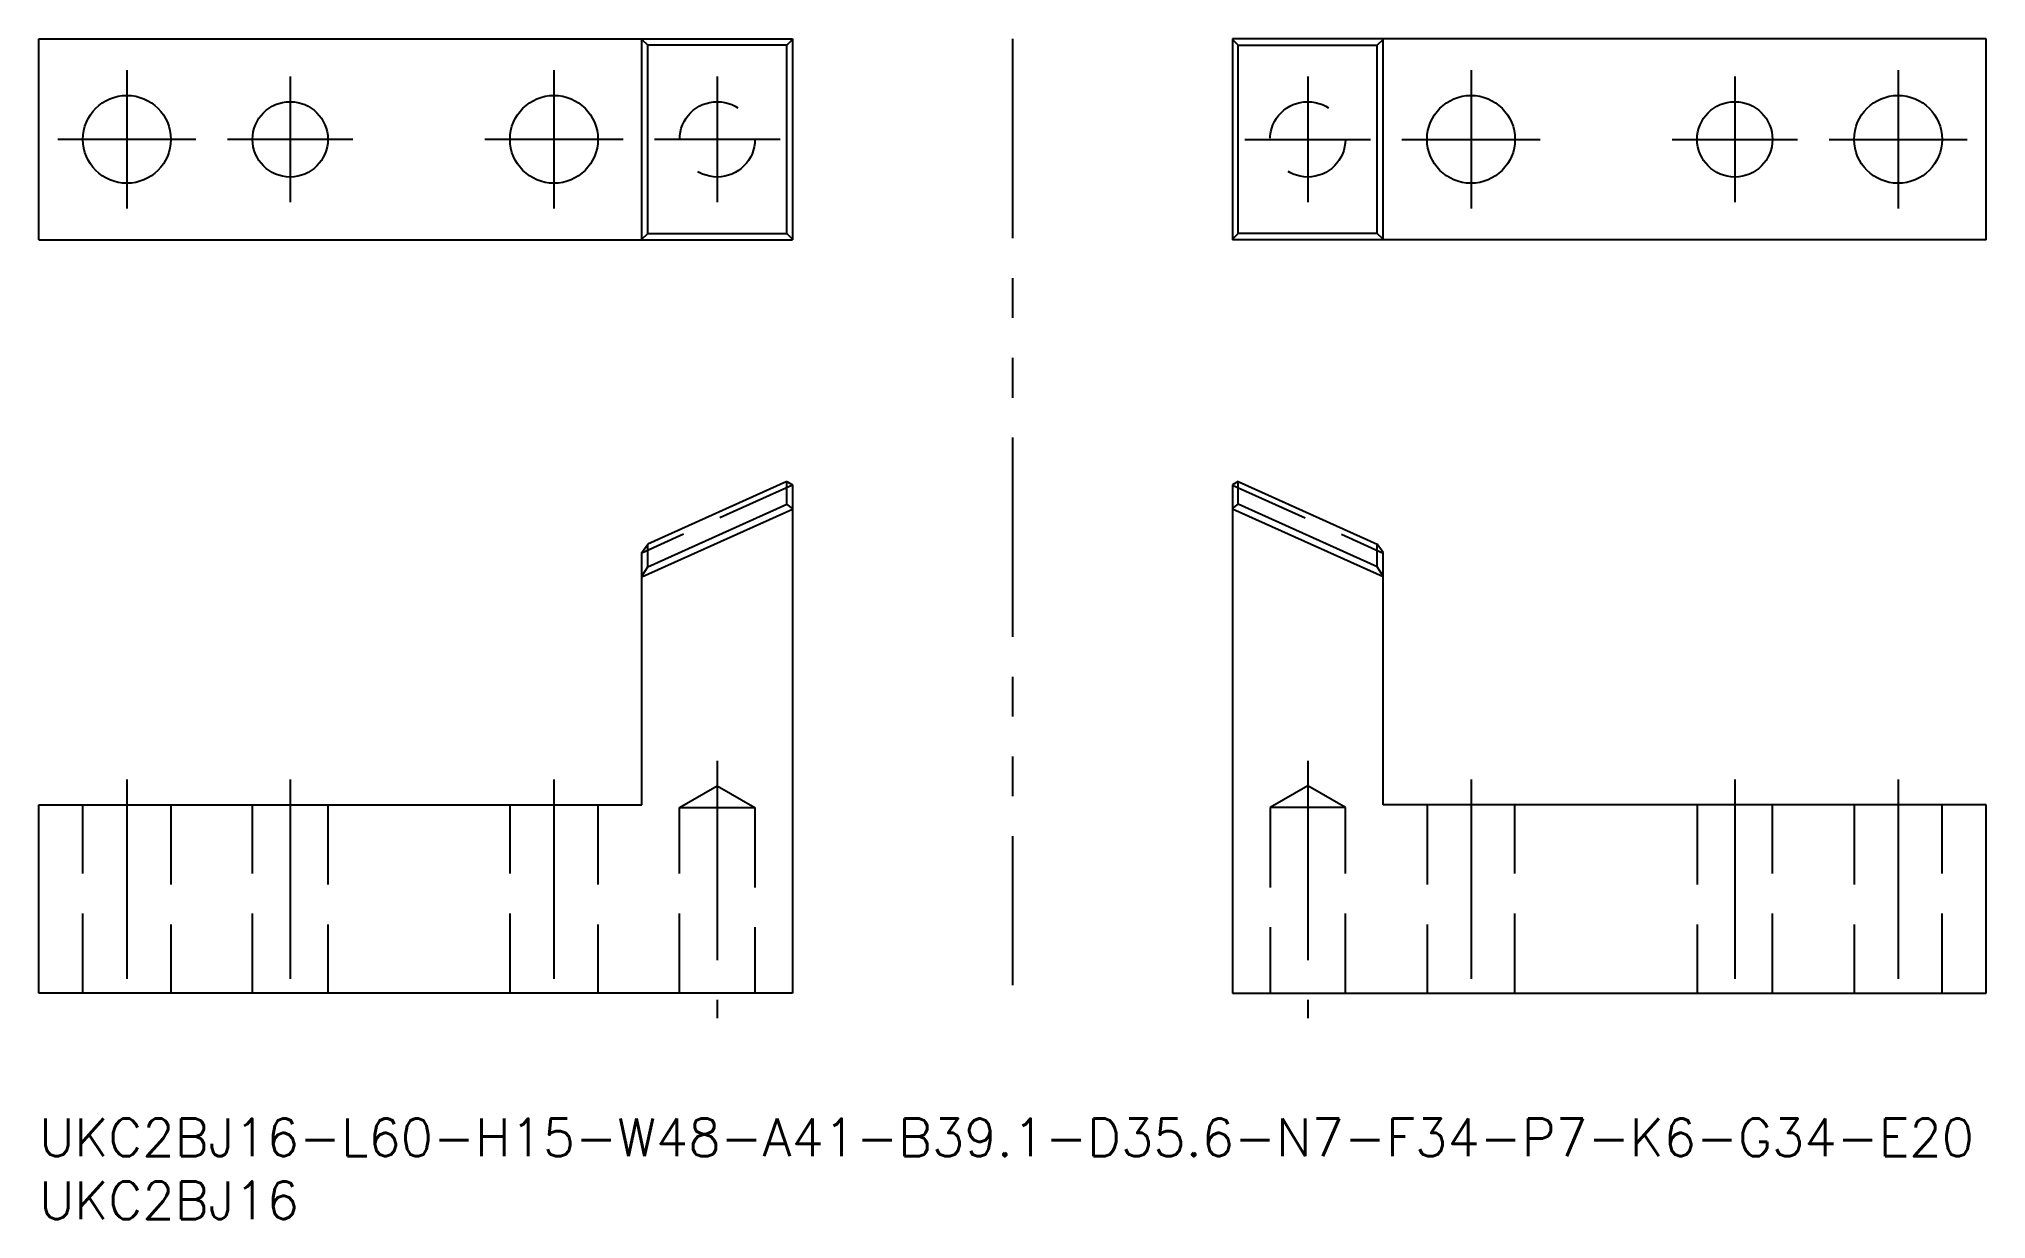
# Model space of a CAD drawing. Extents: x 0 to 155, y -8 to 86.
import ezdxf

# ---------------------------------------------------------------- set-up
doc = ezdxf.new("R2010")
doc.units = 0
doc.header["$LTSCALE"] = 0.5
for name, pattern in [('CENTER', [50.8, 31.75, -6.35, 6.35, -6.35]), ('DASHED', [19.05, 12.7, -6.35]), ('PHANTOM', [63.5, 31.75, -6.35, 6.35, -6.35, 6.35, -6.35])]:
    doc.linetypes.add(name, pattern=pattern)
for name, color, linetype in [('MSM_CENTER', 1, 'CENTER'), ('MSM_CONTINUOUS', 7, 'CONTINUOUS'), ('MSM_DASHED', 4, 'DASHED'), ('MSM_IMAGINARY', 6, 'PHANTOM'), ('MSM_PART_NUMBER', 7, 'CONTINUOUS')]:
    doc.layers.add(name, color=color, linetype=linetype)
doc.styles.get("Standard").update_dxf_attribs({"font": 'txt.shx', "height": 1, "bigfont": 'bigfont.shx'})

# ---------------------------------------------------------------- blocks, each defined once
blk = doc.blocks.new('*U50')
at = {"layer": 'MSM_PART_NUMBER'}
blk.add_text('UKC2BJ16-L60-H15-W48-A41-B39.1-D35.6-N7-F34-P7-K6-G34-E20', height=3, dxfattribs=at).set_placement((0, -3))
blk = doc.blocks.new('*U51')
at = {"layer": 'MSM_PART_NUMBER'}
blk.add_text('UKC2BJ16', height=3, dxfattribs=at).set_placement((0, -8))

msp = doc.modelspace()

# ---------------------------------------------------------------- linework, layer by layer
at = {"layer": 'MSM_CENTER'}
for p, q in [((7, 83.5), (7, 72.5)), ((20, 83), (20, 73)), ((41, 83.5), (41, 72.5)), ((54, 83), (54, 73)), ((101, 83), (101, 73)), ((114, 83.5), (114, 72.5)), ((135, 83), (135, 73)), ((148, 83.5), (148, 72.5)), ((12.5, 78), (1.5, 78)), ((25, 78), (15, 78)), ((46.5, 78), (35.5, 78)), ((59, 78), (49, 78)), ((96, 78), (106, 78)), ((108.5, 78), (119.5, 78)), ((130, 78), (140, 78)), ((142.5, 78), (153.5, 78)), ((54, 28.5), (54, 8)), ((101, 28.5), (101, 8)), ((7, 27), (7, 8)), ((20, 27), (20, 8)), ((41, 27), (41, 8)), ((114, 27), (114, 8)), ((135, 27), (135, 8)), ((148, 27), (148, 8))]:
    msp.add_line(p, q, dxfattribs=at)
at = {"layer": 'MSM_CONTINUOUS'}
for p, q in [((0, 86), (60, 86)), ((0, 70), (0, 86)), ((48, 70), (48, 86)), ((48, 85.96), (48.46, 85.5)), ((48.46, 70.5), (48.46, 85.5)), ((59.54, 85.5), (48.46, 85.5)), ((59.54, 85.5), (60, 85.96)), ((59.54, 70.5), (59.54, 85.5)), ((60, 86), (60, 70)), ((155, 86), (95, 86)), ((95, 86), (95, 70)), ((95.46, 85.5), (95, 85.96)), ((95.46, 85.5), (106.54, 85.5)), ((95.46, 70.5), (95.46, 85.5)), ((107, 85.96), (106.54, 85.5)), ((106.54, 70.5), (106.54, 85.5)), ((107, 70), (107, 86)), ((155, 70), (155, 86)), ((0, 70), (60, 70)), ((48, 70.04), (48.46, 70.5)), ((48.46, 70.5), (59.54, 70.5)), ((60, 70.04), (59.54, 70.5)), ((95, 70.04), (95.46, 70.5)), ((155, 70), (95, 70)), ((106.54, 70.5), (95.46, 70.5)), ((107, 70.04), (106.54, 70.5)), ((59.54, 50.74), (48.46, 45.75)), ((59.54, 48.95), (59.54, 50.74)), ((59.54, 50.74), (60, 50.49)), ((60, 50.49), (60, 10)), ((95.46, 50.74), (95, 50.49)), ((95, 50.49), (95, 10)), ((95.46, 50.74), (106.54, 45.75)), ((95.46, 48.95), (95.46, 50.74)), ((48, 43.15), (60, 48.55)), ((48.46, 43.96), (59.54, 48.95)), ((60, 48.6), (59.54, 48.95)), ((95, 48.6), (95.46, 48.95)), ((107, 43.15), (95, 48.55)), ((106.54, 43.96), (95.46, 48.95)), ((48, 45.09), (48.46, 45.75)), ((48, 25), (48, 45.09)), ((48.46, 43.96), (48.46, 45.75)), ((107, 45.09), (106.54, 45.75)), ((106.54, 43.96), (106.54, 45.75)), ((107, 25), (107, 45.09)), ((48, 43.2), (48.46, 43.96)), ((107, 43.2), (106.54, 43.96)), ((0, 25), (48, 25)), ((0, 10), (0, 25)), ((155, 25), (107, 25)), ((155, 10), (155, 25)), ((60, 10), (0, 10)), ((95, 10), (155, 10))]:
    msp.add_line(p, q, dxfattribs=at)
for centre, radius in [((7, 78), 3.5), ((20, 78), 3), ((41, 78), 3.5), ((114, 78), 3.5), ((135, 78), 3), ((148, 78), 3.5)]:
    msp.add_circle(centre, radius, dxfattribs=at)
at = {"layer": 'MSM_DASHED'}
for p, q in [((60, 50.45), (48, 45.05)), ((95, 50.45), (107, 45.05)), ((51, 24.77), (54, 26.5)), ((54, 26.5), (57, 24.77)), ((101, 26.5), (98, 24.77)), ((104, 24.77), (101, 26.5)), ((3.5, 10), (3.5, 25)), ((10.5, 25), (10.5, 10)), ((17, 10), (17, 25)), ((23, 25), (23, 10)), ((37.5, 10), (37.5, 25)), ((44.5, 25), (44.5, 10)), ((110.5, 25), (110.5, 10)), ((117.5, 10), (117.5, 25)), ((132, 25), (132, 10)), ((138, 10), (138, 25)), ((144.5, 25), (144.5, 10)), ((151.5, 10), (151.5, 25)), ((51, 10), (51, 24.77)), ((51, 24.77), (57, 24.77)), ((57, 24.77), (57, 10)), ((98, 24.77), (98, 10)), ((104, 24.77), (98, 24.77)), ((104, 10), (104, 24.77))]:
    msp.add_line(p, q, dxfattribs=at)
for centre in [(54, 78), (101, 78)]:
    msp.add_circle(centre, 3, dxfattribs=at)
at = {"layer": 'MSM_IMAGINARY'}
msp.add_line((77.5, 86), (77.5, 10.62), dxfattribs=at)

# ---------------------------------------------------------------- block references
at = {"layer": 'MSM_CONTINUOUS'}
for name in ['*U50', '*U51']:
    msp.add_blockref(name, (0, 0), dxfattribs=at)

doc.saveas('drawing.dxf')
